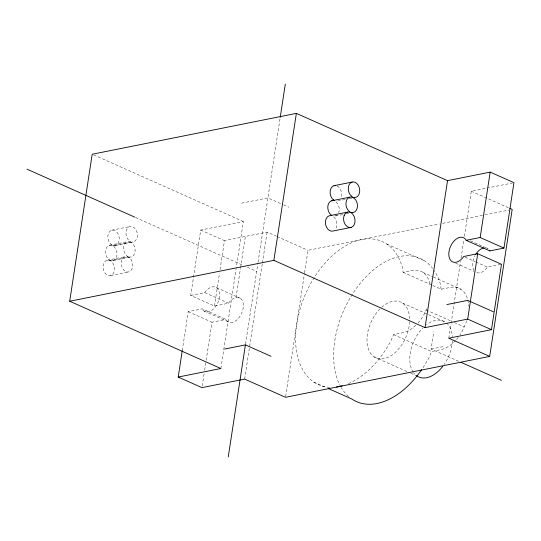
<?xml version="1.0" encoding="UTF-8"?>
<svg xmlns="http://www.w3.org/2000/svg" width="541" height="541" viewBox="0 0 541 541"><rect width="100%" height="100%" fill="white"/><g stroke="black" fill="none" stroke-linecap="round" stroke-linejoin="round"><path stroke-width="0.41" stroke-dasharray="2.71 2.03" d="M182.27 350.561L188.221 311.657L202.28 308.843L226.05 319.42L226.334 320.042A13.282 8.25 -66 0 0 239.163 317.493A13.282 8.25 -66 0 0 241.868 299.876A13.282 8.25 -66 0 0 229.039 302.426L228.525 303.224L214.466 306.044L190.703 295.46L200.704 230.067L243.355 221.526L236.201 268.295M202.239 385.976L204.14 373.56M204.647 370.247L206.04 361.145M206.162 360.313L211.991 322.233L226.05 319.42M214.466 306.044L219.538 272.928M220.045 269.621L224.474 240.644L267.126 232.109L276.383 236.228M220.863 368.516L236.072 269.134M236.018 297.503L240.434 268.634M240.562 267.809L245.357 236.464M245.533 344.056L257.929 263.048M258.057 262.209L280.231 117.302M244.633 379.092L262.27 263.839M262.399 263.007L267.126 232.109M285.641 396.452L304.427 273.685M304.556 272.853L308.005 250.3L439.346 224.008M458.646 361.293L431.116 349.04L433.781 331.606M448.807 338.213L450.978 324.018M451.106 323.18L460.567 261.384M461.074 258.043L463.887 239.67M464.401 236.329L471.299 191.23L512.307 183.02M415.819 325.276A33.204 20.626 -66 0 1 402.707 332.769L393.591 334.595L391.042 340.539A78.357 48.676 -66 0 1 346.937 384.238M426.721 308.634L424.732 313.266A33.204 20.626 -66 0 1 418.044 322.97M455.529 340.499A33.204 20.626 -66 0 1 440.732 349.696L431.623 351.522L429.074 357.466A78.357 48.676 -66 0 1 422.575 368.347M190.703 295.46L204.755 292.647L205.269 291.849A13.282 8.25 -66 0 1 218.104 289.293A13.282 8.25 -66 0 1 215.392 306.916A13.282 8.25 -66 0 1 202.564 309.466L202.28 308.843M500.641 264.448L487.407 267.092L486.893 267.896A13.282 8.25 -66 0 1 476.263 272.414M241.584 203.173L267.896 197.905L282.842 204.552M111.689 230.202L129.84 226.571M109.377 245.296L127.527 241.665M113.914 245.621A7.865 5.64 78.7 0 0 118.797 235.666A7.865 5.64 78.7 0 0 109.58 231.562A7.865 5.64 78.7 0 0 110.979 244.316L112.352 245.567A7.858 5.64 78.7 0 1 116.984 254.466A7.858 5.64 78.7 0 1 111.602 260.721L109.951 260.546L108.68 259.389A7.858 5.64 78.7 0 1 105.766 249.475A7.858 5.64 78.7 0 1 112.359 245.567L132.065 241.962M115.389 245.465L133.539 241.834M345.138 199.467L337.712 200.954A7.865 5.64 78.7 0 1 336.238 201.11M349.263 198.642L351.738 198.148M106.969 260.275L125.12 256.637M109.951 260.546L128.095 256.907L129.752 257.056A7.858 5.64 78.7 0 0 135.135 250.835A7.858 5.64 78.7 0 0 130.503 241.935L129.137 240.664A7.865 5.64 78.7 0 1 127.723 227.93A7.865 5.64 78.7 0 1 136.941 232.028A7.865 5.64 78.7 0 1 132.065 241.983M334.744 215.534L337.219 215.041M113.076 260.566L131.226 256.928M342.825 214.567L335.4 216.055A7.858 5.64 78.7 0 1 333.925 216.204M346.125 213.905L349.425 213.242M110.675 275.538L128.819 271.907M442.66 223.345L484.039 215.054M484.871 214.892L508.871 210.084M329.638 387.302A78.357 48.676 -66 0 1 313.009 279.514A78.357 48.676 -66 0 1 402.288 267.044L403.126 272.312L412.235 270.486A33.204 20.626 -66 0 1 430.19 285.121M432.786 285.513L441.152 289.239L450.261 287.413A33.204 20.626 -66 0 1 468.648 306.111M431.116 349.04L443.816 346.497M112.352 245.567L113.914 245.594M471.299 191.23L509.095 208.048M470.393 240.819L488.029 248.671A13.282 8.25 -66 0 0 486.028 247.859M465.172 257.198L475.14 261.634M475.904 261.972L487.407 267.092M455.705 263.183L474.105 271.372M386.808 244.072L424.841 260.992M283.585 204.883L288.813 207.21M422.94 272.387L432.827 276.789M433.584 277.127L460.966 289.313M403.126 272.312L432.029 285.175M93.735 154.936L243.355 221.526M277.154 236.573L308.005 250.3M426.152 309.966L451.248 321.138M454.291 322.49L464.178 326.892M402.565 303.102L445.344 322.138A30.546 18.976 -66 0 0 426.491 324.674M200.704 230.067L224.474 240.644M135.493 217.475L242.76 265.212M247.393 267.274L256.65 271.393M393.591 334.595L431.623 351.522M374.095 356.904L407.711 371.863M410.768 373.222L416.881 375.941A30.546 18.976 -66 0 1 413.703 372.884M216.528 287.69L240.299 298.267M204.755 292.647L228.525 303.224M204.14 311.075L227.903 321.652M188.221 311.657L211.991 322.233M313.794 382.081L326.723 387.836M128.095 256.907L126.824 255.758A7.858 5.64 78.7 0 1 123.916 245.837A7.858 5.64 78.7 0 1 130.503 241.935M441.152 289.239L440.32 283.971A78.357 48.676 -66 0 0 434.139 270.453M446.487 323.011A30.546 18.976 -66 0 1 452.357 336.732M452.398 340.756A30.546 18.976 -66 0 1 444.134 364.478M413.256 372.255A30.546 18.976 -66 0 1 422.737 327.968M381.689 307.281A30.546 18.976 -66 0 1 409.645 320.908M409.618 321.712A30.546 18.976 -66 0 1 390.325 356.127A30.546 18.976 -66 0 1 367.657 346.362A30.546 18.976 -66 0 1 379.951 308.925M340.864 386.883A78.357 48.676 -66 0 1 358.636 285.344A78.357 48.676 -66 0 1 432.624 268.356M348.62 396.539A78.357 48.676 -66 0 1 341.27 387.566M466.653 320.745A33.204 20.626 -66 0 1 466.18 322.226L462.765 330.193A33.204 20.626 -66 0 1 459.958 334.886M458.173 337.361A33.204 20.626 -66 0 1 456.077 339.897M474.065 270.446A13.282 8.25 -66 0 1 474.93 255.697M333.702 216.921A7.872 5.64 78.7 0 1 335.467 229.242M336.103 201.949A7.858 5.64 78.7 0 1 338.727 212.762M336.989 185.962A7.865 5.64 78.7 0 1 341.013 197.648M121.82 259.944A7.872 5.64 78.7 0 0 127.345 272.049A7.872 5.64 78.7 0 0 131.747 260.816A7.872 5.64 78.7 0 0 121.82 259.944M103.669 263.582A7.872 5.64 78.7 0 0 109.194 275.68A7.872 5.64 78.7 0 0 113.603 264.448A7.872 5.64 78.7 0 0 103.669 263.582"/><path stroke-width="0.81" d="M182.27 350.561L178.212 377.05L220.863 368.516L69.701 301.236L92.193 154.246L296.367 113.373L447.529 180.647L490.18 172.112L513.95 182.689L503.942 248.089L489.889 250.902L466.119 240.319L465.835 239.697A13.282 8.25 -66 0 0 453.006 242.246A13.282 8.25 -66 0 0 450.295 259.869A13.282 8.25 -66 0 0 463.123 257.313L463.637 256.515L477.696 253.702L501.466 264.279L491.458 329.679L448.807 338.213L489.693 356.411L512.185 209.421L509.865 208.393M228.261 456.935L245.404 344.887L271.075 356.316M280.231 117.302L285.317 84.065M69.701 301.236L273.874 260.356L296.367 113.373M273.874 260.356L425.037 327.636L447.529 180.647M425.037 327.636L467.688 319.095L477.696 253.702M466.119 240.319L480.171 237.506L490.18 172.112M334.013 185.691L352.164 182.06M331.701 200.785L349.851 197.154M347.444 212.126L329.293 215.764A7.872 5.64 78.7 0 0 325.709 224.928A7.872 5.64 78.7 0 0 332.999 231.034L351.143 227.396M224.535 349.067L245.404 344.887M446.859 304.556L467.728 300.377L493.399 311.805M489.693 356.411L285.513 397.29L244.633 379.092L201.982 387.633L178.212 377.05M352.076 212.545L350.419 212.397L349.148 211.247A7.858 5.64 78.7 0 1 346.24 201.326A7.858 5.64 78.7 0 1 352.827 197.424A7.858 5.64 78.7 0 1 357.459 206.324A7.858 5.64 78.7 0 1 352.076 212.572M480.171 237.506L503.942 248.089M467.688 319.095L491.458 329.679M27.05 169.205L134.723 217.13M460.939 362.314L501.466 380.357M328.245 388.512L351.819 399.008A78.357 48.676 -66 0 0 421.635 369.733M331.849 215.649L331.004 214.878A7.858 5.64 78.7 0 1 327.893 205.905A7.858 5.64 78.7 0 1 333.175 200.65M351.461 196.153L352.827 197.424L354.389 197.451A7.865 5.64 78.7 0 0 359.265 187.517A7.865 5.64 78.7 0 0 350.047 183.413A7.865 5.64 78.7 0 0 351.454 196.167M333.31 199.785L334.223 200.63M489.605 250.273L489.889 250.902M342.169 385.828A78.357 48.676 -66 0 1 336.455 387.004M442.768 366.345A30.546 18.976 -66 0 1 416.881 375.941M475.62 254.5A13.282 8.25 -66 0 1 483.749 247.9M333.303 199.805A7.865 5.64 78.7 0 1 330.233 190.824A7.865 5.64 78.7 0 1 335.488 185.563M344.144 215.433A7.872 5.64 78.7 0 0 349.669 227.538A7.872 5.64 78.7 0 0 354.071 216.305A7.872 5.64 78.7 0 0 344.144 215.433"/></g></svg>
